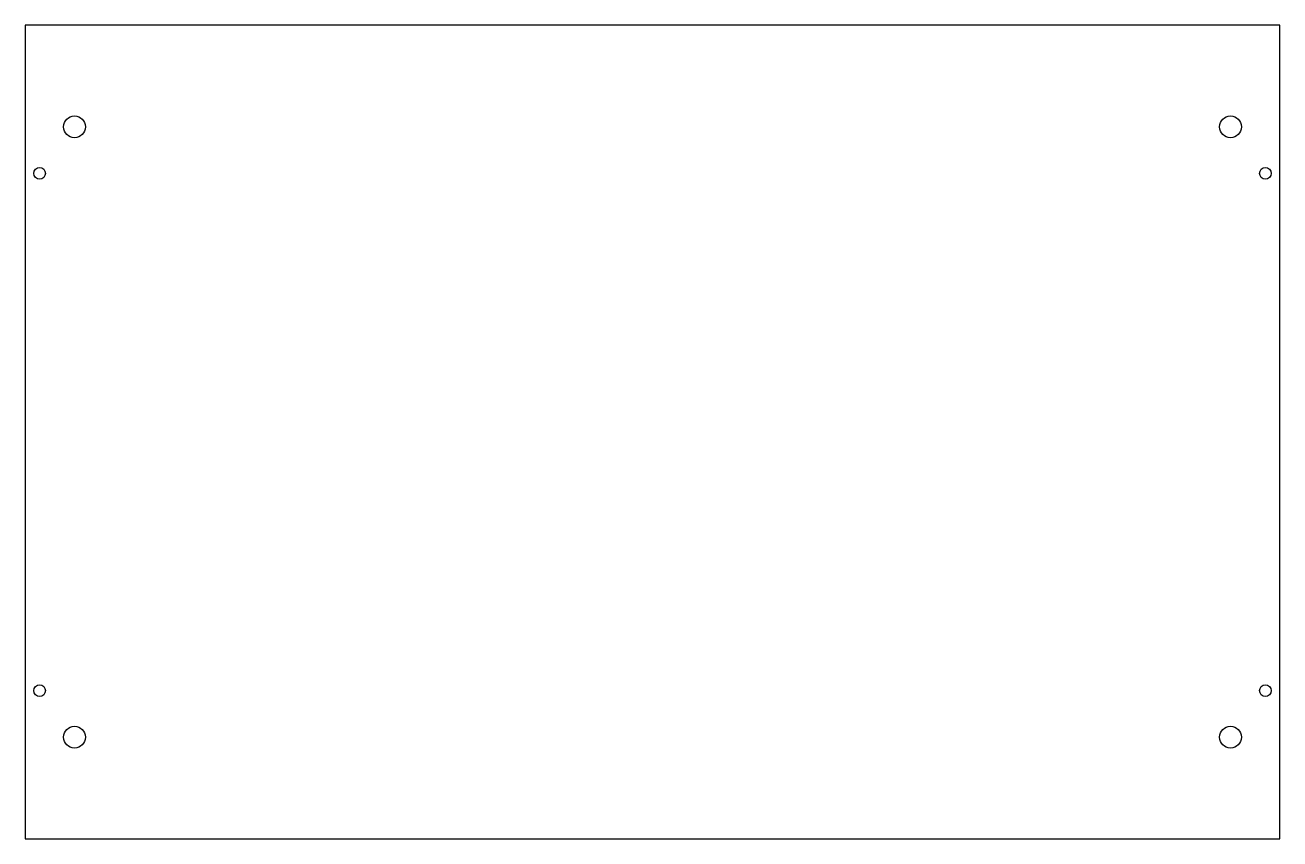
# Model space of a CAD drawing. Extents: x 0 to 864, y 0 to 560.
import ezdxf

# ---------------------------------------------------------------- set-up
doc = ezdxf.new("R2010")
doc.units = 0
for name, color, linetype in [('0_OUTLINE', 7, 'CONTINUOUS'), ('BORE_15MM_MINIFIX', 4, 'CONTINUOUS'), ('DRILL_8MM_DOWEL', 6, 'CONTINUOUS')]:
    doc.layers.add(name, color=color, linetype=linetype)

msp = doc.modelspace()

# ---------------------------------------------------------------- linework, layer by layer
at = {"layer": '0_OUTLINE'}
msp.add_lwpolyline([(0, 0), (864, 0), (864, 560), (0, 560)], close=True, dxfattribs=at)
at = {"layer": 'BORE_15MM_MINIFIX'}
for centre in [(34, 490), (830, 490), (34, 70), (830, 70)]:
    msp.add_circle(centre, 7.5, dxfattribs=at)
at = {"layer": 'DRILL_8MM_DOWEL'}
for centre in [(10, 458), (854, 458), (10, 102), (854, 102)]:
    msp.add_circle(centre, 4, dxfattribs=at)

doc.saveas('drawing.dxf')
